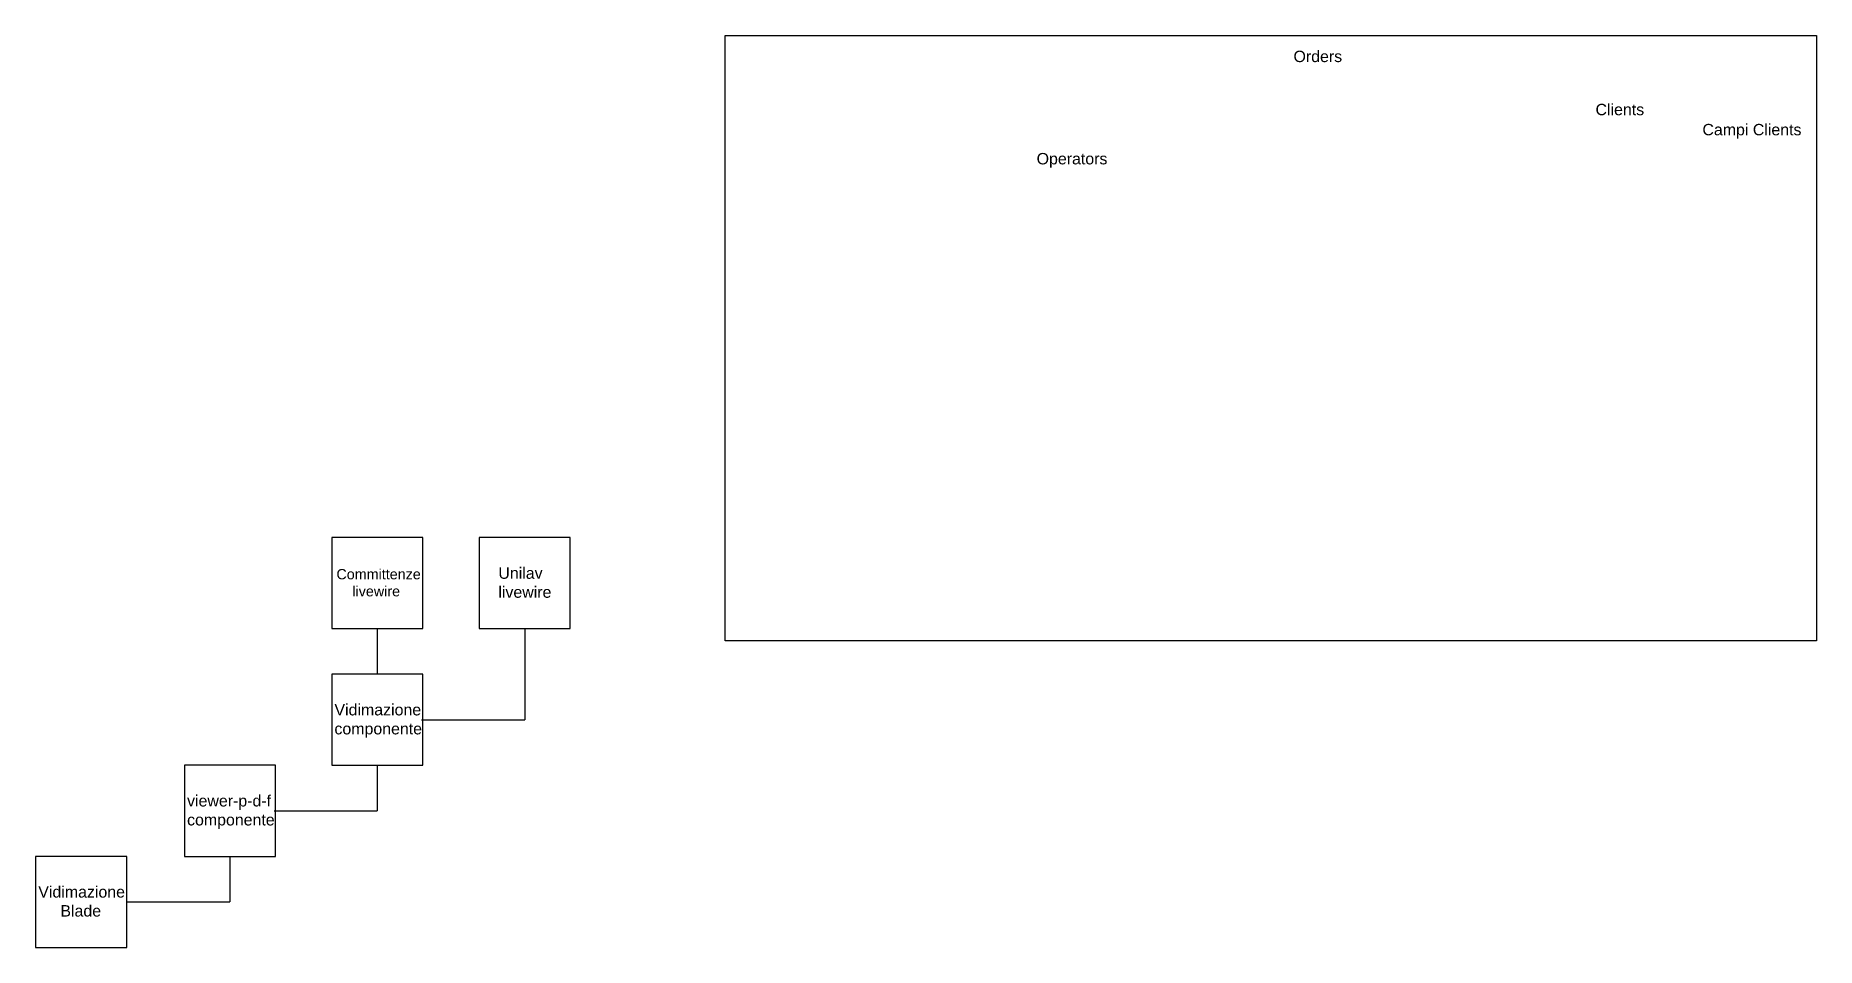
# Model space of a CAD drawing. Header units: millimetres. Extents: x 3269 to 3347.2, y 1291.6 to 1331.6.
import ezdxf

# ---------------------------------------------------------------- set-up
doc = ezdxf.new("R2010")
doc.units = ezdxf.units.MM
doc.styles.get("Standard").update_dxf_attribs({"font": 'arial.ttf'})
picture_1 = doc.add_image_def('image1.png', size_in_pixel=(3700, 2054))

msp = doc.modelspace()

# ---------------------------------------------------------------- linework, layer by layer
for points in [[(3282.034, 1305.563), (3286.034, 1305.563), (3286.034, 1309.563), (3282.034, 1309.563)], [(3288.503, 1305.563), (3292.503, 1305.563), (3292.503, 1309.563), (3288.503, 1309.563)], [(3282.034, 1299.563), (3286.034, 1299.563), (3286.034, 1303.563), (3282.034, 1303.563)], [(3275.565, 1295.563), (3279.565, 1295.563), (3279.565, 1299.563), (3275.565, 1299.563)], [(3269.035, 1291.563), (3273.035, 1291.563), (3273.035, 1295.563), (3269.035, 1295.563)]]:
    msp.add_lwpolyline(points, close=True)
at = {"color": 40, "true_color": 0xf8d731}
for points in [[(3284.034, 1305.563), (3284.034, 1303.563)], [(3290.503, 1305.563), (3290.503, 1301.563)], [(3285.973, 1301.563), (3290.503, 1301.563)], [(3284.034, 1299.563), (3284.034, 1297.563)], [(3279.504, 1297.563), (3284.034, 1297.563)], [(3277.565, 1295.563), (3277.565, 1293.563)], [(3273.035, 1293.563), (3277.565, 1293.563)]]:
    msp.add_lwpolyline(points, dxfattribs=at)

# ---------------------------------------------------------------- texts
at = {"attachment_point": 1}
for s, width, gutter_width, insert, char_height in [('{\\C240;\\c2367469;Orders}', 2.07361, 12.5, (3324.247, 1330.946), 0.5), ('{\\C240;\\c2367469;Clients}', 2.07361, 12.5, (3337.503, 1328.613), 0.5), ('{\\C240;\\c2367469;Campi Clients}', 4.4934, 12.5, (3342.195, 1327.731), 0.5), ('{\\C240;\\c2367469;Operators}', 2.07361, 12.5, (3312.973, 1326.454), 0.5), ('Committenze\\P    livewire', 3.54907, 11.25, (3282.239, 1308.181), 0.45), ('Unilav\\Plivewire', 3.94341, 12.5, (3289.347, 1308.253), 0.5), ('Vidimazione\\Pcomponente', 3.94341, 12.5, (3282.152, 1302.253), 0.5), ('viewer-p-d-f\\Pcomponente', 3.94341, 12.5, (3275.683, 1298.253), 0.5), ('Vidimazione^J     Blade', 3.94341, 12.5, (3269.153, 1294.253), 0.5)]:
    msp.add_mtext_dynamic_manual_height_columns(s, width=width, gutter_width=gutter_width, heights=[0], dxfattribs=dict(at, insert=insert, char_height=char_height))

# ---------------------------------------------------------------- pictures from other files: only their frames are drawn
image = msp.add_image(picture_1, insert=(3299.308, 1305.025), size_in_units=(47.889, 26.585))
image.dxf.flags = 7

doc.saveas('drawing.dxf')
